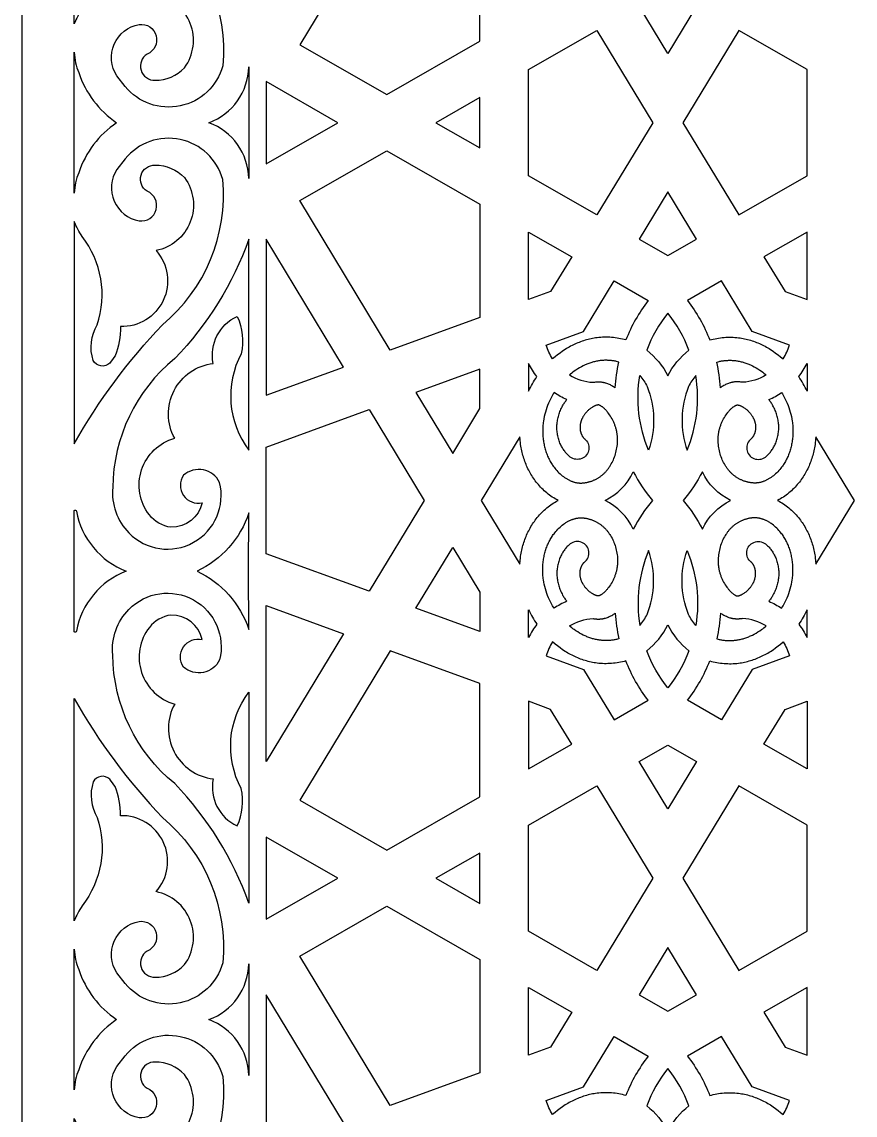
# Model space of a CAD drawing. Extents: x 481 to 1221, y 29 to 2104.
# Drawn here: x 481 to 958, y 498 to 1124 of the extents above; entities that cross this region are included whole.
import ezdxf

# ---------------------------------------------------------------- set-up
doc = ezdxf.new("R2010")
doc.units = 0
doc.layers.add('DEFAULT_LAYER', color=1, linetype='CONTINUOUS')

msp = doc.modelspace()

# ---------------------------------------------------------------- linework, layer by layer
at = {"layer": 'DEFAULT_LAYER'}
for points in [[(481.12, 28.73), (1221.12, 28.73), (1221.12, 2103.73), (481.12, 2103.73)], [(690.19, 1082.33), (743.43, 1112.85), (743.43, 1177.78), (692.14, 1196.51), (640.37, 1110.89)], [(834.74, 1133.02), (851.12, 1142.41), (867.5, 1133.02), (851.12, 1105.93)], [(842.49, 1066.23), (810.51, 1013.34), (771.36, 1035.78), (771.36, 1096.67), (810.51, 1119.12)], [(859.75, 1066.23), (891.73, 1013.34), (930.88, 1035.78), (930.88, 1096.67), (891.73, 1119.12)], [(621.12, 1089.74), (621.12, 1042.72), (662.12, 1066.23)], [(718.27, 1066.23), (743.43, 1051.8), (743.43, 1080.66)], [(690.19, 1050.13), (743.43, 1019.6), (743.43, 954.67), (692.14, 935.95), (640.37, 1021.56)], [(834.74, 999.44), (851.12, 990.05), (867.5, 999.44), (851.12, 1026.53)], [(783.99, 969.48), (771.36, 964.87), (771.36, 1003.59), (796.05, 989.43)], [(918.25, 969.48), (930.88, 964.87), (930.88, 1003.59), (906.19, 989.43)], [(621.12, 999.43), (621.12, 910.01), (665.41, 926.18)], [(727.93, 876.77), (743.43, 902.41), (743.43, 924.94), (706.87, 911.59)], [(621.12, 880.28), (680.14, 901.83), (711.61, 849.78), (680.14, 797.73), (621.12, 819.28)], [(766.32, 813.29), (766.46, 815.09), (766.67, 816.9), (766.8, 817.79), (766.94, 818.69), (767.1, 819.58), (767.27, 820.47), (767.46, 821.36), (767.67, 822.24), (767.89, 823.12), (768.13, 823.99), (768.39, 824.86), (768.66, 825.72), (768.94, 826.58), (769.25, 827.43), (769.57, 828.28), (769.9, 829.11), (770.25, 829.95), (770.62, 830.77), (771.01, 831.59), (771.41, 832.4), (771.82, 833.2), (772.26, 833.99), (772.71, 834.77), (773.17, 835.54), (773.66, 836.31), (774.16, 837.06), (774.67, 837.8), (775.21, 838.54), (775.76, 839.26), (776.32, 839.97), (776.95, 840.72), (777.59, 841.45), (778.25, 842.17), (778.93, 842.87), (779.63, 843.55), (780.34, 844.22), (781.07, 844.87), (781.82, 845.5), (782.57, 846.12), (783.35, 846.71), (784.14, 847.28), (784.94, 847.83), (785.75, 848.35), (786.58, 848.85), (787.42, 849.33), (788.27, 849.78), (787.42, 850.24), (786.58, 850.71), (785.75, 851.21), (784.94, 851.74), (784.14, 852.29), (783.35, 852.86), (782.57, 853.45), (781.82, 854.06), (781.07, 854.69), (780.34, 855.34), (779.63, 856.01), (778.93, 856.7), (778.25, 857.4), (777.59, 858.12), (776.95, 858.85), (776.32, 859.6), (775.76, 860.31), (775.21, 861.03), (774.67, 861.76), (774.16, 862.5), (773.66, 863.26), (773.17, 864.02), (772.71, 864.79), (772.26, 865.58), (771.82, 866.37), (771.41, 867.17), (771.01, 867.98), (770.62, 868.79), (770.25, 869.62), (769.9, 870.45), (769.57, 871.29), (769.25, 872.13), (768.94, 872.99), (768.66, 873.84), (768.39, 874.71), (768.13, 875.57), (767.89, 876.45), (767.67, 877.33), (767.46, 878.21), (767.27, 879.09), (767.1, 879.98), (766.94, 880.88), (766.8, 881.77), (766.67, 882.67), (766.46, 884.47), (766.32, 886.28), (744.25, 849.78)], [(913.97, 849.78), (914.82, 849.33), (915.66, 848.85), (916.49, 848.35), (917.3, 847.83), (918.1, 847.28), (918.89, 846.71), (919.67, 846.12), (920.43, 845.5), (921.17, 844.87), (921.9, 844.22), (922.61, 843.55), (923.31, 842.87), (923.99, 842.17), (924.65, 841.45), (925.29, 840.72), (925.92, 839.97), (926.49, 839.26), (927.04, 838.54), (927.57, 837.8), (928.08, 837.06), (928.58, 836.31), (929.07, 835.54), (929.53, 834.77), (929.98, 833.99), (930.42, 833.2), (930.83, 832.4), (931.24, 831.59), (931.62, 830.77), (931.99, 829.95), (932.34, 829.11), (932.68, 828.28), (932.99, 827.43), (933.3, 826.58), (933.58, 825.72), (933.86, 824.86), (934.11, 823.99), (934.35, 823.12), (934.57, 822.24), (934.78, 821.36), (934.97, 820.47), (935.14, 819.58), (935.3, 818.69), (935.45, 817.79), (935.57, 816.9), (935.78, 815.09), (935.93, 813.29), (958, 849.78), (935.93, 886.28), (935.78, 884.47), (935.57, 882.67), (935.45, 881.77), (935.3, 880.88), (935.14, 879.98), (934.97, 879.09), (934.78, 878.21), (934.57, 877.33), (934.35, 876.45), (934.11, 875.57), (933.86, 874.71), (933.58, 873.84), (933.3, 872.99), (932.99, 872.13), (932.68, 871.29), (932.34, 870.45), (931.99, 869.62), (931.62, 868.79), (931.24, 867.98), (930.83, 867.17), (930.42, 866.37), (929.98, 865.58), (929.53, 864.79), (929.07, 864.02), (928.58, 863.26), (928.08, 862.5), (927.57, 861.76), (927.04, 861.03), (926.49, 860.31), (925.92, 859.6), (925.29, 858.85), (924.65, 858.12), (923.99, 857.4), (923.31, 856.7), (922.61, 856.01), (921.9, 855.34), (921.17, 854.69), (920.43, 854.06), (919.67, 853.45), (918.89, 852.86), (918.1, 852.29), (917.3, 851.74), (916.49, 851.21), (915.66, 850.71), (914.82, 850.24)], [(727.93, 822.8), (743.43, 797.15), (743.43, 774.62), (706.87, 787.97)], [(621.12, 700.14), (621.12, 789.55), (665.41, 773.38)], [(690.19, 649.43), (743.43, 679.96), (743.43, 744.89), (692.14, 763.62), (640.37, 678)], [(783.99, 730.08), (771.36, 734.69), (771.36, 695.98), (796.05, 710.13)], [(918.25, 730.08), (930.88, 734.69), (930.88, 695.98), (906.19, 710.13)], [(834.74, 700.13), (851.12, 709.52), (867.5, 700.13), (851.12, 673.04)], [(842.49, 633.34), (810.51, 580.44), (771.36, 602.89), (771.36, 663.78), (810.51, 686.23)], [(859.75, 633.34), (891.73, 580.44), (930.88, 602.89), (930.88, 663.78), (891.73, 686.23)], [(621.12, 609.83), (662.12, 633.34), (621.12, 656.85)], [(718.27, 633.34), (743.43, 618.91), (743.43, 647.77)], [(690.19, 617.24), (743.43, 586.71), (743.43, 521.78), (692.14, 503.05), (640.37, 588.67)], [(834.74, 566.55), (851.12, 557.16), (867.5, 566.55), (851.12, 593.63)], [(783.99, 536.59), (771.36, 531.98), (771.36, 570.7), (796.05, 556.54)], [(918.25, 536.59), (930.88, 531.98), (930.88, 570.7), (906.19, 556.54)], [(621.12, 477.12), (665.41, 493.29), (621.12, 566.53)]]:
    msp.add_lwpolyline(points, close=True, dxfattribs=at)
at = {"layer": 'DEFAULT_LAYER', "color": 0, "linetype": 'BYBLOCK'}
for points in [[(561.63, 1181.97, -0.247353), (596.19, 1098.74, -0.608372), (540.26, 1086.97), (535.51, 1093.02, -0.536204), (548.28, 1122.48, -0.879331), (552.89, 1105.55, 0.770302), (557.45, 1090.52, 0.20519), (574.32, 1097.72, 0.545461), (558.01, 1139.55, 0.65857), (537.54, 1183.06, 0.104982), (534.54, 1199.77, 0.012908), (531.48, 1203.99, 0.503995), (522.03, 1202.46, 0.221174), (524.33, 1182.01, -0.249186), (515.66, 1131.42, 0.049502), (511.12, 1122.86), (511.12, 1250.22, 0.061386)], [(513.73, 1094.92, 0.16599), (535.4, 1066.23, 0.16599), (513.73, 1037.54, 0.087976), (511.12, 1025.92), (511.12, 1106.54, 0.087976)], [(611.12, 1034.3, 0.307829), (588.26, 1066.23, 0.307829), (611.12, 1098.16), (611.03, 1066.23)], [(561.63, 950.49, 0.247353), (596.19, 1033.71, 0.608372), (540.26, 1045.49), (535.51, 1039.43, 0.536204), (548.28, 1009.97, 0.879331), (552.89, 1026.91, -0.770302), (557.45, 1041.94, -0.20519), (574.32, 1034.73, -0.545461), (558.01, 992.9, -0.65857), (537.54, 949.4, -0.104982), (534.54, 932.69, -0.012908), (531.48, 928.47, -0.503995), (522.03, 929.99, -0.221174), (524.33, 950.45, 0.249186), (515.66, 1001.03, -0.049502), (511.12, 1009.6), (511.12, 882.24, -0.061386)], [(568.65, 931.03, 0.222108), (533.16, 857.26, 0.219112), (542.45, 831.16, 0.765251), (594.37, 860.13, 0.497725), (573.77, 864.21, 0.690956), (584.46, 848.5, -0.356995), (566.53, 834.41, -0.193457), (554.13, 841.48, -0.533601), (568.64, 885.38, -0.531304), (590.73, 928.28, -0.349657), (604.46, 955.22, -0.16007), (606.76, 933.86, 0.291701), (611.12, 878.58), (611.12, 999.52, -0.107448)], [(511.12, 844, -0.55483), (512.37, 843.73, 0.263318), (540.93, 809.26, 0.263318), (512.37, 774.79, -0.55483), (511.12, 774.53)], [(611.12, 842.64, -0.206627), (581.46, 809.26, -0.206627), (611.12, 775.89), (611.01, 809.26)], [(568.65, 687.5, -0.222108), (533.16, 761.27, -0.219112), (542.45, 787.37, -0.765251), (594.37, 758.39, -0.497725), (573.77, 754.32, -0.690956), (584.46, 770.03, 0.356995), (566.53, 784.12, 0.193457), (554.13, 777.04, 0.533601), (568.64, 733.14, 0.531304), (590.73, 690.25, 0.349657), (604.46, 663.31, 0.16007), (606.76, 684.67, -0.291701), (611.12, 739.94), (611.12, 619.01, 0.107448)], [(561.63, 668.04, -0.247353), (596.19, 584.81, -0.608372), (540.26, 573.04), (535.51, 579.09, -0.536204), (548.28, 608.55, -0.879331), (552.89, 591.61, 0.770302), (557.45, 576.59, 0.20519), (574.32, 583.79, 0.545461), (558.01, 625.62, 0.65857), (537.54, 669.13, 0.104982), (534.54, 685.84, 0.012908), (531.48, 690.06, 0.503995), (522.03, 688.53, 0.221174), (524.33, 668.08, -0.249186), (515.66, 617.49, 0.049502), (511.12, 608.93), (511.12, 736.28, 0.061386)], [(511.12, 511.99), (511.12, 592.61, 0.087976), (513.73, 580.99, 0.16599), (535.4, 552.3, 0.16599), (513.73, 523.61, 0.087976)], [(611.12, 520.37, 0.307829), (588.26, 552.3, 0.307829), (611.12, 584.22), (611.03, 552.3)], [(511.12, 368.31), (511.12, 495.67, 0.049502), (515.66, 487.1, -0.249186), (524.33, 436.51, 0.221174), (522.03, 416.06, 0.503995), (531.48, 414.53, 0.012908), (534.54, 418.76, 0.104982), (537.54, 435.46, 0.65857), (558.01, 478.97, 0.545461), (574.32, 520.8, 0.20519), (557.45, 528.01, 0.770302), (552.89, 512.98, -0.879331), (548.28, 496.04, -0.536204), (535.51, 525.5), (540.26, 531.56, -0.608372), (596.19, 519.78, -0.247353), (561.63, 436.56, 0.061386)]]:
    msp.add_lwpolyline(points, format="xyb", close=True, dxfattribs=at)
at = {"layer": 'DEFAULT_LAYER'}
for points in [[(839.9, 964.29, 0.071841), (827.07, 941.72), (826.07, 941.99), (825.06, 942.24), (824.05, 942.46), (823.03, 942.66), (822.01, 942.83), (820.98, 942.98), (819.95, 943.1), (818.91, 943.19), (817.88, 943.26), (816.84, 943.3), (815.81, 943.32), (814.77, 943.31), (813.74, 943.28), (812.71, 943.22), (811.68, 943.13), (810.66, 943.02), (809.77, 942.9), (808.89, 942.76), (808.01, 942.6), (807.13, 942.42), (806.26, 942.23), (805.4, 942.01), (804.54, 941.78), (803.68, 941.52), (802.83, 941.26), (801.98, 940.97), (801.15, 940.67), (800.31, 940.35), (799.48, 940.01), (798.66, 939.66), (797.85, 939.29), (797.04, 938.9), (796.24, 938.5), (795.44, 938.09), (794.66, 937.66), (793.88, 937.21), (793.1, 936.76), (792.34, 936.28), (790.83, 935.3), (789.36, 934.26), (787.92, 933.18), (786.51, 932.04), (785.15, 930.86, -0.073638), (781.44, 938.82), (802.8, 946.62), (820.29, 975.54)], [(862.34, 964.29, -0.071841), (875.17, 941.72), (876.17, 941.99), (877.18, 942.24), (878.19, 942.46), (879.21, 942.66), (880.23, 942.83), (881.26, 942.98), (882.29, 943.1), (883.33, 943.19), (884.36, 943.26), (885.4, 943.3), (886.43, 943.32), (887.47, 943.31), (888.5, 943.28), (889.53, 943.22), (890.56, 943.13), (891.58, 943.02), (892.47, 942.9), (893.35, 942.76), (894.23, 942.6), (895.11, 942.42), (895.98, 942.23), (896.84, 942.01), (897.71, 941.78), (898.56, 941.52), (899.41, 941.26), (900.26, 940.97), (901.1, 940.67), (901.93, 940.35), (902.76, 940.01), (903.58, 939.66), (904.39, 939.29), (905.2, 938.9), (906, 938.5), (906.8, 938.09), (907.59, 937.66), (908.37, 937.21), (909.14, 936.76), (909.9, 936.28), (911.41, 935.3), (912.88, 934.26), (914.32, 933.18), (915.73, 932.04), (917.1, 930.86, 0.073638), (920.8, 938.82), (899.44, 946.62), (881.95, 975.54)], [(851.12, 957.12, 0.079297), (839.02, 935.88, -0.113638), (851.12, 921.11, -0.113638), (863.22, 935.88, 0.079297)], [(771.36, 912.43, -0.042165), (776.14, 920.71, -0.052169), (771.36, 928.33)], [(820.99, 914.38, -0.040906), (823.14, 929.06), (822.25, 929.29), (821.76, 929.4), (821.28, 929.5), (820.79, 929.6), (820.29, 929.68), (819.8, 929.76), (819.31, 929.83), (818.81, 929.89), (818.32, 929.94), (817.33, 930.02), (816.83, 930.05), (816.33, 930.06), (815.84, 930.07), (815.34, 930.07), (814.84, 930.06), (814.34, 930.04), (813.86, 930.01), (813.37, 929.98), (812.88, 929.93), (812.4, 929.88), (811.86, 929.81), (811.32, 929.73), (810.78, 929.64), (810.24, 929.53), (809.69, 929.42), (809.14, 929.29), (808.59, 929.15), (808.05, 929), (807.51, 928.84), (806.97, 928.67), (806.43, 928.49), (805.9, 928.3), (805.35, 928.09), (804.8, 927.87), (804.26, 927.64), (803.72, 927.4), (802.66, 926.9), (801.61, 926.36), (800.54, 925.76), (799.49, 925.13), (798.47, 924.47), (797.46, 923.77), (796.77, 923.26), (796.09, 922.74), (795.42, 922.21), (794.76, 921.66, 0.119697), (808.26, 917.46), (808.82, 917.56), (809.38, 917.64), (809.94, 917.7), (810.22, 917.72), (810.5, 917.74), (810.78, 917.75), (811.06, 917.75), (811.34, 917.76), (811.61, 917.75), (811.89, 917.74), (812.17, 917.73), (812.44, 917.71), (812.72, 917.69), (812.99, 917.66), (813.26, 917.62), (813.54, 917.58), (813.81, 917.53), (814.08, 917.48), (814.34, 917.43), (814.61, 917.37), (814.88, 917.3), (815.15, 917.23), (815.41, 917.15), (815.94, 916.99), (816.47, 916.8), (816.99, 916.6), (817.5, 916.38), (818.02, 916.14), (818.52, 915.89), (819.03, 915.62), (819.53, 915.33), (820.02, 915.03), (820.51, 914.71)], [(881.25, 914.38, 0.040906), (879.1, 929.06), (879.99, 929.29), (880.48, 929.4), (880.97, 929.5), (881.46, 929.6), (881.95, 929.68), (882.44, 929.76), (882.93, 929.83), (883.43, 929.89), (883.92, 929.94), (884.92, 930.02), (885.41, 930.05), (885.91, 930.06), (886.41, 930.07), (886.9, 930.07), (887.4, 930.06), (887.9, 930.04), (888.38, 930.01), (888.87, 929.98), (889.36, 929.93), (889.84, 929.88), (890.39, 929.81), (890.93, 929.73), (891.46, 929.64), (892, 929.53), (892.55, 929.42), (893.1, 929.29), (893.65, 929.15), (894.19, 929), (894.74, 928.84), (895.27, 928.67), (895.81, 928.49), (896.34, 928.3), (896.89, 928.09), (897.44, 927.87), (897.98, 927.64), (898.52, 927.4), (899.58, 926.9), (900.63, 926.36), (901.7, 925.76), (902.75, 925.13), (903.78, 924.47), (904.78, 923.77), (905.47, 923.26), (906.15, 922.74), (906.83, 922.21), (907.48, 921.66, -0.119697), (893.98, 917.46), (893.42, 917.56), (892.86, 917.64), (892.3, 917.7), (892.02, 917.72), (891.74, 917.74), (891.46, 917.75), (891.18, 917.75), (890.9, 917.76), (890.63, 917.75), (890.35, 917.74), (890.07, 917.73), (889.8, 917.71), (889.52, 917.69), (889.25, 917.66), (888.98, 917.62), (888.71, 917.58), (888.44, 917.53), (888.17, 917.48), (887.9, 917.43), (887.63, 917.37), (887.36, 917.3), (887.09, 917.23), (886.83, 917.15), (886.3, 916.99), (885.78, 916.8), (885.25, 916.6), (884.74, 916.38), (884.23, 916.14), (883.72, 915.89), (883.21, 915.62), (882.72, 915.33), (882.22, 915.03), (881.73, 914.71)], [(930.88, 912.43, 0.042165), (926.1, 920.71, 0.052169), (930.88, 928.33)], [(839.33, 915.06, -0.175194), (840.13, 878.5, -0.142079), (835.13, 921.42, -0.057194)], [(862.91, 915.06, 0.175194), (862.11, 878.5, 0.142079), (867.11, 921.42, 0.057194)], [(803.35, 885.17, -1.00005), (795.26, 874.67), (795.04, 874.85), (794.82, 875.03), (794.6, 875.21), (794.38, 875.4), (794.17, 875.6), (793.96, 875.79), (793.55, 876.2), (793.15, 876.63), (792.76, 877.06), (792.39, 877.51), (792.03, 877.98), (791.68, 878.45), (791.35, 878.94), (791.03, 879.43), (790.72, 879.94), (790.43, 880.45), (790.15, 880.97), (789.89, 881.49), (789.64, 882.03), (789.35, 882.68), (789.09, 883.34), (788.85, 884.01), (788.62, 884.68), (788.42, 885.36), (788.25, 886.04), (788.09, 886.73), (787.95, 887.42), (787.84, 888.11), (787.75, 888.81), (787.67, 889.51), (787.62, 890.21), (787.59, 890.91), (787.58, 891.62), (787.59, 892.32), (787.62, 893.03), (787.67, 893.73), (787.75, 894.44), (787.84, 895.14), (787.95, 895.84), (788.09, 896.54), (788.24, 897.24), (788.41, 897.94), (788.61, 898.63), (788.82, 899.32), (789.06, 900), (789.31, 900.68), (789.59, 901.36), (789.88, 902.03), (790.19, 902.69), (790.53, 903.35), (790.88, 904), (791.15, 904.47), (791.42, 904.92), (791.71, 905.38), (792, 905.83), (792.31, 906.28), (792.62, 906.72), (792.94, 907.15), (793.27, 907.59, -0.0482), (785.97, 911.55), (785.52, 910.83), (785.08, 910.09), (784.66, 909.35), (784.25, 908.6), (783.86, 907.84), (783.48, 907.07), (783.12, 906.29), (782.78, 905.51), (782.27, 904.27), (781.8, 903.01), (781.37, 901.74), (780.98, 900.45), (780.63, 899.16), (780.33, 897.85), (780.07, 896.53), (779.86, 895.21), (779.76, 894.45), (779.67, 893.69), (779.6, 892.94), (779.55, 892.18), (779.5, 891.41), (779.48, 890.65), (779.46, 889.89), (779.47, 889.13), (779.48, 888.4), (779.51, 887.68), (779.55, 886.95), (779.61, 886.23), (779.67, 885.51), (779.76, 884.79), (779.85, 884.07), (779.96, 883.35), (780.08, 882.65), (780.21, 881.95), (780.36, 881.25), (780.52, 880.56), (780.69, 879.87), (780.88, 879.18), (781.08, 878.5), (781.3, 877.82), (781.52, 877.17), (781.75, 876.52), (782, 875.88), (782.26, 875.24), (782.54, 874.61), (782.82, 873.98), (783.12, 873.36), (783.44, 872.75), (783.75, 872.17), (784.08, 871.59), (784.43, 871.02), (784.78, 870.46), (785.15, 869.9), (785.53, 869.36), (785.92, 868.82), (786.33, 868.3), (786.9, 867.6), (787.5, 866.92), (788.12, 866.26), (788.76, 865.62), (789.38, 865.03), (790.02, 864.47), (790.68, 863.93), (791.36, 863.42), (792.01, 862.95), (792.35, 862.73), (792.68, 862.51), (793.03, 862.3), (793.37, 862.09), (793.72, 861.89), (794.07, 861.7), (794.4, 861.53), (794.73, 861.37), (795.06, 861.21), (795.4, 861.06), (795.74, 860.92), (796.08, 860.78), (796.42, 860.65), (796.77, 860.53), (797.09, 860.42), (797.4, 860.33), (797.72, 860.24), (798.04, 860.15), (798.36, 860.08), (798.69, 860.01), (799.01, 859.95), (799.34, 859.9), (799.66, 859.85), (799.97, 859.82), (800.29, 859.79), (800.61, 859.77), (800.93, 859.76), (801.25, 859.75), (801.57, 859.75), (801.89, 859.76), (802.24, 859.78), (802.59, 859.8), (802.94, 859.83), (803.29, 859.87), (803.63, 859.92), (803.98, 859.97), (804.33, 860.03), (804.67, 860.09), (805.04, 860.17), (805.4, 860.26), (805.77, 860.35), (806.13, 860.45), (806.49, 860.55), (806.85, 860.67), (807.2, 860.79), (807.55, 860.91), (807.92, 861.05), (808.27, 861.19), (808.63, 861.34), (808.98, 861.5), (809.33, 861.66), (809.68, 861.83), (810.02, 862), (810.36, 862.19), (810.69, 862.37), (811.02, 862.56), (811.34, 862.76), (811.67, 862.96), (811.98, 863.17), (812.3, 863.39), (812.6, 863.61), (812.91, 863.84), (813.22, 864.08), (813.53, 864.33), (813.83, 864.59), (814.13, 864.85), (814.42, 865.11), (814.7, 865.39), (814.98, 865.66), (815.26, 865.95), (815.54, 866.25), (815.82, 866.56), (816.09, 866.87), (816.36, 867.19), (816.62, 867.51), (816.87, 867.84), (817.12, 868.17), (817.36, 868.51), (817.61, 868.87), (817.85, 869.23), (818.31, 869.96), (818.74, 870.71), (819.16, 871.47), (819.55, 872.26), (819.92, 873.07), (820.27, 873.9), (820.59, 874.73), (820.88, 875.58), (821.15, 876.44), (821.39, 877.31), (821.61, 878.18), (821.8, 879.08), (821.96, 879.99), (822.09, 880.9), (822.2, 881.81), (822.27, 882.7), (822.31, 883.6), (822.32, 884.5), (822.3, 885.4), (822.25, 886.29), (822.21, 886.73), (822.16, 887.17), (822.11, 887.61), (822.05, 888.05), (821.98, 888.49), (821.91, 888.93), (821.82, 889.37), (821.73, 889.81), (821.63, 890.24), (821.52, 890.68), (821.4, 891.11), (821.28, 891.54), (821.15, 891.97), (821.01, 892.4), (820.85, 892.84), (820.69, 893.27), (820.53, 893.7), (820.35, 894.13), (820.16, 894.56), (819.97, 894.98), (819.77, 895.4), (819.57, 895.82), (819.16, 896.59), (818.73, 897.34), (818.27, 898.09), (817.79, 898.81), (817.32, 899.48), (816.83, 900.13), (816.57, 900.45), (816.31, 900.76), (816.04, 901.07), (815.77, 901.37), (815.52, 901.64), (815.27, 901.9), (815.01, 902.16), (814.75, 902.41), (814.42, 902.7), (814.09, 902.99), (813.87, 903.16), (813.65, 903.34), (813.42, 903.51), (813.18, 903.67), (813, 903.79), (812.81, 903.91), (812.62, 904.02), (812.42, 904.12), (812.28, 904.19), (812.14, 904.26), (812, 904.32), (811.93, 904.35), (811.85, 904.38), (811.77, 904.41), (811.73, 904.42), (811.69, 904.44), (811.64, 904.45), (811.6, 904.46), (811.56, 904.47), (811.51, 904.48), (811.47, 904.49), (811.43, 904.49), (811.39, 904.5), (811.37, 904.5), (811.35, 904.5), (811.33, 904.5), (811.31, 904.51), (811.27, 904.51), (811.22, 904.5), (811.18, 904.5), (811.14, 904.5), (811.1, 904.5), (811.02, 904.49), (810.94, 904.48), (810.86, 904.46), (810.7, 904.44), (810.55, 904.4), (810.39, 904.36), (810.28, 904.33), (810.17, 904.3), (809.95, 904.23), (809.74, 904.15), (809.52, 904.06), (809.25, 903.95), (808.98, 903.83), (808.72, 903.7), (808.46, 903.56), (808.27, 903.45), (808.07, 903.33), (807.69, 903.1), (807.31, 902.85), (806.95, 902.58), (806.64, 902.35), (806.34, 902.11), (806.05, 901.87), (805.76, 901.62), (805.47, 901.35), (805.18, 901.07), (804.9, 900.79), (804.63, 900.51), (804.37, 900.21), (804.11, 899.91), (803.86, 899.61), (803.61, 899.3), (803.39, 898.99), (803.17, 898.68), (802.96, 898.37), (802.75, 898.05), (802.63, 897.84), (802.5, 897.63), (802.38, 897.42), (802.27, 897.2), (802.16, 896.99), (802.05, 896.77), (801.94, 896.55), (801.85, 896.33), (801.74, 896.07), (801.63, 895.81), (801.54, 895.55), (801.44, 895.28), (801.36, 895.02), (801.28, 894.75), (801.21, 894.48), (801.14, 894.21), (801.06, 893.83), (800.99, 893.46), (800.93, 893.08), (800.89, 892.7), (800.85, 892.32), (800.84, 891.94), (800.83, 891.75), (800.83, 891.56), (800.83, 891.37), (800.84, 891.18), (800.85, 890.94), (800.87, 890.7), (800.89, 890.46), (800.92, 890.22), (800.96, 889.98), (801, 889.74), (801.05, 889.5), (801.1, 889.26), (801.16, 889.04), (801.22, 888.81), (801.29, 888.59), (801.36, 888.37), (801.44, 888.15), (801.52, 887.93), (801.61, 887.71), (801.7, 887.5), (801.8, 887.29), (801.91, 887.09), (802.01, 886.88), (802.13, 886.69), (802.23, 886.51), (802.35, 886.33), (802.46, 886.16), (802.58, 885.99), (802.68, 885.86), (802.79, 885.73), (802.89, 885.61), (803, 885.49), (803.07, 885.42), (803.14, 885.35), (803.21, 885.29), (803.28, 885.22), (803.32, 885.19)], [(898.89, 885.17, 1.00005), (906.98, 874.67), (907.2, 874.85), (907.43, 875.03), (907.64, 875.21), (907.86, 875.4), (908.07, 875.6), (908.28, 875.79), (908.69, 876.2), (909.09, 876.63), (909.48, 877.06), (909.85, 877.51), (910.21, 877.98), (910.56, 878.45), (910.89, 878.94), (911.21, 879.43), (911.52, 879.94), (911.81, 880.45), (912.09, 880.97), (912.35, 881.49), (912.6, 882.03), (912.89, 882.68), (913.15, 883.34), (913.4, 884.01), (913.62, 884.68), (913.82, 885.36), (913.99, 886.04), (914.15, 886.73), (914.29, 887.42), (914.4, 888.11), (914.5, 888.81), (914.57, 889.51), (914.62, 890.21), (914.65, 890.91), (914.66, 891.62), (914.65, 892.32), (914.62, 893.03), (914.57, 893.73), (914.5, 894.44), (914.4, 895.14), (914.29, 895.84), (914.16, 896.54), (914, 897.24), (913.83, 897.94), (913.63, 898.63), (913.42, 899.32), (913.18, 900), (912.93, 900.68), (912.66, 901.36), (912.36, 902.03), (912.05, 902.69), (911.71, 903.35), (911.36, 904), (911.09, 904.47), (910.82, 904.92), (910.53, 905.38), (910.24, 905.83), (909.93, 906.28), (909.62, 906.72), (909.3, 907.15), (908.97, 907.59, 0.0482), (916.27, 911.55), (916.72, 910.83), (917.16, 910.09), (917.58, 909.35), (917.99, 908.6), (918.38, 907.84), (918.76, 907.07), (919.12, 906.29), (919.46, 905.51), (919.97, 904.27), (920.44, 903.01), (920.87, 901.74), (921.26, 900.45), (921.61, 899.16), (921.91, 897.85), (922.17, 896.53), (922.38, 895.21), (922.48, 894.45), (922.57, 893.69), (922.64, 892.94), (922.69, 892.18), (922.74, 891.41), (922.76, 890.65), (922.78, 889.89), (922.78, 889.13), (922.76, 888.4), (922.73, 887.68), (922.69, 886.95), (922.64, 886.23), (922.57, 885.51), (922.49, 884.79), (922.39, 884.07), (922.28, 883.35), (922.16, 882.65), (922.03, 881.95), (921.88, 881.25), (921.72, 880.56), (921.55, 879.87), (921.36, 879.18), (921.16, 878.5), (920.94, 877.82), (920.72, 877.17), (920.49, 876.52), (920.24, 875.88), (919.98, 875.24), (919.71, 874.61), (919.42, 873.98), (919.12, 873.36), (918.8, 872.75), (918.49, 872.17), (918.16, 871.59), (917.81, 871.02), (917.46, 870.46), (917.09, 869.9), (916.71, 869.36), (916.32, 868.82), (915.91, 868.3), (915.34, 867.6), (914.74, 866.92), (914.12, 866.26), (913.48, 865.62), (912.86, 865.03), (912.22, 864.47), (911.56, 863.93), (910.89, 863.42), (910.23, 862.95), (909.9, 862.73), (909.56, 862.51), (909.22, 862.3), (908.87, 862.09), (908.52, 861.89), (908.17, 861.7), (907.84, 861.53), (907.51, 861.37), (907.18, 861.21), (906.84, 861.06), (906.5, 860.92), (906.16, 860.78), (905.82, 860.65), (905.47, 860.53), (905.16, 860.42), (904.84, 860.33), (904.52, 860.24), (904.2, 860.15), (903.88, 860.08), (903.55, 860.01), (903.23, 859.95), (902.9, 859.9), (902.58, 859.85), (902.27, 859.82), (901.95, 859.79), (901.63, 859.77), (901.31, 859.76), (900.99, 859.75), (900.67, 859.75), (900.35, 859.76), (900, 859.78), (899.65, 859.8), (899.3, 859.83), (898.95, 859.87), (898.61, 859.92), (898.26, 859.97), (897.91, 860.03), (897.57, 860.09), (897.2, 860.17), (896.84, 860.26), (896.47, 860.35), (896.11, 860.45), (895.75, 860.55), (895.4, 860.67), (895.04, 860.79), (894.69, 860.91), (894.33, 861.05), (893.97, 861.19), (893.61, 861.34), (893.26, 861.5), (892.91, 861.66), (892.57, 861.83), (892.22, 862), (891.88, 862.19), (891.55, 862.37), (891.22, 862.56), (890.9, 862.76), (890.58, 862.96), (890.26, 863.17), (889.95, 863.39), (889.64, 863.61), (889.33, 863.84), (889.02, 864.08), (888.71, 864.33), (888.41, 864.59), (888.12, 864.85), (887.82, 865.11), (887.54, 865.39), (887.26, 865.66), (886.98, 865.95), (886.7, 866.25), (886.42, 866.56), (886.15, 866.87), (885.88, 867.19), (885.62, 867.51), (885.37, 867.84), (885.12, 868.17), (884.88, 868.51), (884.63, 868.87), (884.39, 869.23), (883.93, 869.96), (883.5, 870.71), (883.09, 871.47), (882.69, 872.26), (882.32, 873.07), (881.97, 873.9), (881.66, 874.73), (881.36, 875.58), (881.09, 876.44), (880.85, 877.31), (880.63, 878.18), (880.44, 879.08), (880.28, 879.99), (880.15, 880.9), (880.05, 881.81), (879.97, 882.7), (879.93, 883.6), (879.92, 884.5), (879.94, 885.4), (880, 886.29), (880.03, 886.73), (880.08, 887.17), (880.13, 887.61), (880.19, 888.05), (880.26, 888.49), (880.34, 888.93), (880.42, 889.37), (880.51, 889.81), (880.61, 890.24), (880.72, 890.68), (880.84, 891.11), (880.96, 891.54), (881.1, 891.97), (881.23, 892.4), (881.39, 892.84), (881.55, 893.27), (881.72, 893.7), (881.89, 894.13), (882.08, 894.56), (882.27, 894.98), (882.47, 895.4), (882.67, 895.82), (883.08, 896.59), (883.51, 897.34), (883.97, 898.09), (884.45, 898.81), (884.92, 899.48), (885.42, 900.13), (885.67, 900.45), (885.93, 900.76), (886.2, 901.07), (886.47, 901.37), (886.72, 901.64), (886.97, 901.9), (887.23, 902.16), (887.49, 902.41), (887.82, 902.7), (888.15, 902.99), (888.37, 903.16), (888.6, 903.34), (888.83, 903.51), (889.06, 903.67), (889.24, 903.79), (889.43, 903.91), (889.63, 904.02), (889.82, 904.12), (889.96, 904.19), (890.1, 904.26), (890.24, 904.32), (890.31, 904.35), (890.39, 904.38), (890.47, 904.41), (890.51, 904.42), (890.56, 904.44), (890.6, 904.45), (890.64, 904.46), (890.68, 904.47), (890.73, 904.48), (890.77, 904.49), (890.81, 904.49), (890.85, 904.5), (890.87, 904.5), (890.89, 904.5), (890.91, 904.5), (890.93, 904.51), (890.98, 904.51), (891.02, 904.5), (891.06, 904.5), (891.1, 904.5), (891.14, 904.5), (891.23, 904.49), (891.3, 904.48), (891.38, 904.46), (891.54, 904.44), (891.69, 904.4), (891.85, 904.36), (891.96, 904.33), (892.07, 904.3), (892.29, 904.23), (892.51, 904.15), (892.72, 904.06), (892.99, 903.95), (893.26, 903.83), (893.52, 903.7), (893.78, 903.56), (893.98, 903.45), (894.17, 903.33), (894.55, 903.1), (894.93, 902.85), (895.29, 902.58), (895.6, 902.35), (895.9, 902.11), (896.19, 901.87), (896.48, 901.62), (896.77, 901.35), (897.06, 901.07), (897.34, 900.79), (897.61, 900.51), (897.88, 900.21), (898.13, 899.91), (898.38, 899.61), (898.63, 899.3), (898.85, 898.99), (899.07, 898.68), (899.28, 898.37), (899.49, 898.05), (899.62, 897.84), (899.74, 897.63), (899.86, 897.42), (899.97, 897.2), (900.09, 896.99), (900.19, 896.77), (900.3, 896.55), (900.4, 896.33), (900.51, 896.07), (900.61, 895.81), (900.71, 895.55), (900.8, 895.28), (900.88, 895.02), (900.96, 894.75), (901.04, 894.48), (901.1, 894.21), (901.18, 893.83), (901.25, 893.46), (901.31, 893.08), (901.36, 892.7), (901.39, 892.32), (901.41, 891.94), (901.41, 891.75), (901.41, 891.56), (901.41, 891.37), (901.4, 891.18), (901.39, 890.94), (901.37, 890.7), (901.35, 890.46), (901.32, 890.22), (901.28, 889.98), (901.24, 889.74), (901.19, 889.5), (901.14, 889.26), (901.09, 889.04), (901.02, 888.81), (900.96, 888.59), (900.88, 888.37), (900.8, 888.15), (900.72, 887.93), (900.63, 887.71), (900.54, 887.5), (900.44, 887.29), (900.34, 887.09), (900.23, 886.88), (900.11, 886.69), (900.01, 886.51), (899.9, 886.33), (899.78, 886.16), (899.66, 885.99), (899.56, 885.86), (899.46, 885.73), (899.35, 885.61), (899.24, 885.49), (899.17, 885.42), (899.1, 885.35), (899.03, 885.29), (898.96, 885.22), (898.93, 885.19)], [(831.32, 866.16, 0.05462), (842.41, 849.78, 0.05462), (831.32, 833.4, 0.17), (815.21, 849.78, 0.17)], [(859.83, 849.78, -0.05462), (870.92, 833.4, -0.17), (887.03, 849.78, -0.17), (870.92, 866.16, -0.05462)], [(803.35, 814.4, 1.00005), (795.26, 824.89), (795.04, 824.72), (794.82, 824.54), (794.6, 824.35), (794.38, 824.16), (794.17, 823.97), (793.96, 823.77), (793.55, 823.36), (793.15, 822.94), (792.76, 822.5), (792.39, 822.05), (792.03, 821.59), (791.68, 821.11), (791.35, 820.63), (791.03, 820.13), (790.72, 819.63), (790.43, 819.12), (790.15, 818.6), (789.89, 818.07), (789.64, 817.54), (789.35, 816.89), (789.09, 816.23), (788.85, 815.56), (788.62, 814.89), (788.42, 814.21), (788.25, 813.53), (788.09, 812.84), (787.95, 812.15), (787.84, 811.46), (787.75, 810.76), (787.67, 810.06), (787.62, 809.36), (787.59, 808.65), (787.58, 807.95), (787.59, 807.24), (787.62, 806.54), (787.67, 805.83), (787.75, 805.13), (787.84, 804.42), (787.95, 803.72), (788.09, 803.02), (788.24, 802.32), (788.41, 801.63), (788.61, 800.94), (788.82, 800.25), (789.06, 799.56), (789.31, 798.88), (789.59, 798.21), (789.88, 797.54), (790.19, 796.87), (790.53, 796.21), (790.88, 795.56), (791.15, 795.1), (791.42, 794.64), (791.71, 794.19), (792, 793.73), (792.31, 793.29), (792.62, 792.85), (792.94, 792.41), (793.27, 791.98, 0.0482), (785.97, 788.01), (785.52, 788.74), (785.08, 789.47), (784.66, 790.22), (784.25, 790.97), (783.86, 791.73), (783.48, 792.5), (783.12, 793.27), (782.78, 794.06), (782.27, 795.3), (781.8, 796.55), (781.37, 797.83), (780.98, 799.11), (780.63, 800.41), (780.33, 801.72), (780.07, 803.03), (779.86, 804.36), (779.76, 805.11), (779.67, 805.87), (779.6, 806.63), (779.55, 807.39), (779.5, 808.15), (779.48, 808.91), (779.46, 809.67), (779.47, 810.44), (779.48, 811.16), (779.51, 811.89), (779.55, 812.61), (779.61, 813.33), (779.67, 814.06), (779.76, 814.78), (779.85, 815.5), (779.96, 816.22), (780.08, 816.92), (780.21, 817.62), (780.36, 818.31), (780.52, 819.01), (780.69, 819.7), (780.88, 820.38), (781.08, 821.07), (781.3, 821.74), (781.52, 822.4), (781.75, 823.04), (782, 823.69), (782.26, 824.32), (782.54, 824.96), (782.82, 825.58), (783.12, 826.2), (783.44, 826.81), (783.75, 827.4), (784.08, 827.98), (784.43, 828.55), (784.78, 829.11), (785.15, 829.66), (785.53, 830.21), (785.92, 830.74), (786.33, 831.27), (786.9, 831.97), (787.5, 832.65), (788.12, 833.31), (788.76, 833.95), (789.38, 834.53), (790.02, 835.09), (790.68, 835.63), (791.36, 836.15), (792.01, 836.61), (792.35, 836.84), (792.68, 837.05), (793.03, 837.27), (793.37, 837.47), (793.72, 837.67), (794.07, 837.86), (794.4, 838.03), (794.73, 838.2), (795.06, 838.35), (795.4, 838.51), (795.74, 838.65), (796.08, 838.79), (796.42, 838.92), (796.77, 839.04), (797.09, 839.14), (797.4, 839.24), (797.72, 839.33), (798.04, 839.41), (798.36, 839.49), (798.69, 839.56), (799.01, 839.62), (799.34, 839.67), (799.66, 839.71), (799.97, 839.75), (800.29, 839.77), (800.61, 839.79), (800.93, 839.81), (801.25, 839.81), (801.57, 839.81), (801.89, 839.8), (802.24, 839.79), (802.59, 839.76), (802.94, 839.73), (803.29, 839.7), (803.63, 839.65), (803.98, 839.6), (804.33, 839.54), (804.67, 839.47), (805.04, 839.39), (805.4, 839.31), (805.77, 839.22), (806.13, 839.12), (806.49, 839.01), (806.85, 838.9), (807.2, 838.78), (807.55, 838.65), (807.92, 838.52), (808.27, 838.37), (808.63, 838.23), (808.98, 838.07), (809.33, 837.91), (809.68, 837.74), (810.02, 837.56), (810.36, 837.38), (810.69, 837.19), (811.02, 837), (811.34, 836.8), (811.67, 836.6), (811.98, 836.39), (812.3, 836.18), (812.6, 835.95), (812.91, 835.73), (813.22, 835.48), (813.53, 835.23), (813.83, 834.98), (814.13, 834.72), (814.42, 834.45), (814.7, 834.18), (814.98, 833.9), (815.26, 833.62), (815.54, 833.31), (815.82, 833.01), (816.09, 832.69), (816.36, 832.37), (816.62, 832.05), (816.87, 831.72), (817.12, 831.39), (817.36, 831.05), (817.61, 830.7), (817.85, 830.34), (818.31, 829.61), (818.74, 828.86), (819.16, 828.1), (819.55, 827.3), (819.92, 826.49), (820.27, 825.67), (820.59, 824.84), (820.88, 823.98), (821.15, 823.12), (821.39, 822.26), (821.61, 821.38), (821.8, 820.48), (821.96, 819.58), (822.09, 818.67), (822.2, 817.76), (822.27, 816.86), (822.31, 815.96), (822.32, 815.06), (822.3, 814.17), (822.25, 813.28), (822.21, 812.84), (822.16, 812.39), (822.11, 811.95), (822.05, 811.51), (821.98, 811.07), (821.91, 810.64), (821.82, 810.2), (821.73, 809.76), (821.63, 809.32), (821.52, 808.89), (821.4, 808.45), (821.28, 808.02), (821.15, 807.59), (821.01, 807.17), (820.85, 806.73), (820.69, 806.29), (820.53, 805.86), (820.35, 805.43), (820.16, 805.01), (819.97, 804.58), (819.77, 804.16), (819.57, 803.75), (819.16, 802.98), (818.73, 802.22), (818.27, 801.48), (817.79, 800.75), (817.32, 800.09), (816.83, 799.44), (816.57, 799.12), (816.31, 798.8), (816.04, 798.5), (815.77, 798.19), (815.52, 797.93), (815.27, 797.66), (815.01, 797.41), (814.75, 797.16), (814.42, 796.86), (814.09, 796.58), (813.87, 796.4), (813.65, 796.23), (813.42, 796.06), (813.18, 795.9), (813, 795.78), (812.81, 795.66), (812.62, 795.55), (812.42, 795.44), (812.28, 795.37), (812.14, 795.3), (812, 795.24), (811.93, 795.21), (811.85, 795.19), (811.77, 795.16), (811.73, 795.14), (811.69, 795.13), (811.64, 795.12), (811.6, 795.1), (811.56, 795.09), (811.51, 795.08), (811.47, 795.08), (811.43, 795.07), (811.39, 795.07), (811.37, 795.06), (811.35, 795.06), (811.33, 795.06), (811.31, 795.06), (811.27, 795.06), (811.22, 795.06), (811.18, 795.06), (811.14, 795.07), (811.1, 795.07), (811.02, 795.08), (810.94, 795.09), (810.86, 795.1), (810.7, 795.13), (810.55, 795.16), (810.39, 795.2), (810.28, 795.23), (810.17, 795.27), (809.95, 795.34), (809.74, 795.42), (809.52, 795.5), (809.25, 795.62), (808.98, 795.74), (808.72, 795.87), (808.46, 796.01), (808.27, 796.12), (808.07, 796.23), (807.69, 796.47), (807.31, 796.72), (806.95, 796.98), (806.64, 797.21), (806.34, 797.45), (806.05, 797.7), (805.76, 797.95), (805.47, 798.22), (805.18, 798.49), (804.9, 798.77), (804.63, 799.06), (804.37, 799.35), (804.11, 799.65), (803.86, 799.96), (803.61, 800.27), (803.39, 800.57), (803.17, 800.88), (802.96, 801.19), (802.75, 801.51), (802.63, 801.72), (802.5, 801.93), (802.38, 802.15), (802.27, 802.36), (802.16, 802.58), (802.05, 802.8), (801.94, 803.02), (801.85, 803.24), (801.74, 803.5), (801.63, 803.76), (801.54, 804.02), (801.44, 804.28), (801.36, 804.55), (801.28, 804.82), (801.21, 805.09), (801.14, 805.36), (801.06, 805.73), (800.99, 806.11), (800.93, 806.48), (800.89, 806.86), (800.85, 807.24), (800.84, 807.62), (800.83, 807.81), (800.83, 808), (800.83, 808.19), (800.84, 808.38), (800.85, 808.63), (800.87, 808.87), (800.89, 809.11), (800.92, 809.35), (800.96, 809.59), (801, 809.83), (801.05, 810.07), (801.1, 810.3), (801.16, 810.53), (801.22, 810.75), (801.29, 810.98), (801.36, 811.2), (801.44, 811.42), (801.52, 811.64), (801.61, 811.85), (801.7, 812.07), (801.8, 812.27), (801.91, 812.48), (802.01, 812.68), (802.13, 812.88), (802.23, 813.06), (802.35, 813.23), (802.46, 813.4), (802.58, 813.57), (802.68, 813.7), (802.79, 813.83), (802.89, 813.96), (803, 814.08), (803.07, 814.15), (803.14, 814.21), (803.21, 814.28), (803.28, 814.34), (803.32, 814.37)], [(898.89, 814.4, -1.00005), (906.98, 824.89), (907.2, 824.72), (907.43, 824.54), (907.64, 824.35), (907.86, 824.16), (908.07, 823.97), (908.28, 823.77), (908.69, 823.36), (909.09, 822.94), (909.48, 822.5), (909.85, 822.05), (910.21, 821.59), (910.56, 821.11), (910.89, 820.63), (911.21, 820.13), (911.52, 819.63), (911.81, 819.12), (912.09, 818.6), (912.35, 818.07), (912.6, 817.54), (912.89, 816.89), (913.15, 816.23), (913.4, 815.56), (913.62, 814.89), (913.82, 814.21), (913.99, 813.53), (914.15, 812.84), (914.29, 812.15), (914.4, 811.46), (914.5, 810.76), (914.57, 810.06), (914.62, 809.36), (914.65, 808.65), (914.66, 807.95), (914.65, 807.24), (914.62, 806.54), (914.57, 805.83), (914.5, 805.13), (914.4, 804.42), (914.29, 803.72), (914.16, 803.02), (914, 802.32), (913.83, 801.63), (913.63, 800.94), (913.42, 800.25), (913.18, 799.56), (912.93, 798.88), (912.66, 798.21), (912.36, 797.54), (912.05, 796.87), (911.71, 796.21), (911.36, 795.56), (911.09, 795.1), (910.82, 794.64), (910.53, 794.19), (910.24, 793.73), (909.93, 793.29), (909.62, 792.85), (909.3, 792.41), (908.97, 791.98, -0.0482), (916.27, 788.01), (916.72, 788.74), (917.16, 789.47), (917.58, 790.22), (917.99, 790.97), (918.38, 791.73), (918.76, 792.5), (919.12, 793.27), (919.46, 794.06), (919.97, 795.3), (920.44, 796.55), (920.87, 797.83), (921.26, 799.11), (921.61, 800.41), (921.91, 801.72), (922.17, 803.03), (922.38, 804.36), (922.48, 805.11), (922.57, 805.87), (922.64, 806.63), (922.69, 807.39), (922.74, 808.15), (922.76, 808.91), (922.78, 809.67), (922.78, 810.44), (922.76, 811.16), (922.73, 811.89), (922.69, 812.61), (922.64, 813.33), (922.57, 814.06), (922.49, 814.78), (922.39, 815.5), (922.28, 816.22), (922.16, 816.92), (922.03, 817.62), (921.88, 818.31), (921.72, 819.01), (921.55, 819.7), (921.36, 820.38), (921.16, 821.07), (920.94, 821.74), (920.72, 822.4), (920.49, 823.04), (920.24, 823.69), (919.98, 824.32), (919.71, 824.96), (919.42, 825.58), (919.12, 826.2), (918.8, 826.81), (918.49, 827.4), (918.16, 827.98), (917.81, 828.55), (917.46, 829.11), (917.09, 829.66), (916.71, 830.21), (916.32, 830.74), (915.91, 831.27), (915.34, 831.97), (914.74, 832.65), (914.12, 833.31), (913.48, 833.95), (912.86, 834.53), (912.22, 835.09), (911.56, 835.63), (910.89, 836.15), (910.23, 836.61), (909.9, 836.84), (909.56, 837.05), (909.22, 837.27), (908.87, 837.47), (908.52, 837.67), (908.17, 837.86), (907.84, 838.03), (907.51, 838.2), (907.18, 838.35), (906.84, 838.51), (906.5, 838.65), (906.16, 838.79), (905.82, 838.92), (905.47, 839.04), (905.16, 839.14), (904.84, 839.24), (904.52, 839.33), (904.2, 839.41), (903.88, 839.49), (903.55, 839.56), (903.23, 839.62), (902.9, 839.67), (902.58, 839.71), (902.27, 839.75), (901.95, 839.77), (901.63, 839.79), (901.31, 839.81), (900.99, 839.81), (900.67, 839.81), (900.35, 839.8), (900, 839.79), (899.65, 839.76), (899.3, 839.73), (898.95, 839.7), (898.61, 839.65), (898.26, 839.6), (897.91, 839.54), (897.57, 839.47), (897.2, 839.39), (896.84, 839.31), (896.47, 839.22), (896.11, 839.12), (895.75, 839.01), (895.4, 838.9), (895.04, 838.78), (894.69, 838.65), (894.33, 838.52), (893.97, 838.37), (893.61, 838.23), (893.26, 838.07), (892.91, 837.91), (892.57, 837.74), (892.22, 837.56), (891.88, 837.38), (891.55, 837.19), (891.22, 837), (890.9, 836.8), (890.58, 836.6), (890.26, 836.39), (889.95, 836.18), (889.64, 835.95), (889.33, 835.73), (889.02, 835.48), (888.71, 835.23), (888.41, 834.98), (888.12, 834.72), (887.82, 834.45), (887.54, 834.18), (887.26, 833.9), (886.98, 833.62), (886.7, 833.31), (886.42, 833.01), (886.15, 832.69), (885.88, 832.37), (885.62, 832.05), (885.37, 831.72), (885.12, 831.39), (884.88, 831.05), (884.63, 830.7), (884.39, 830.34), (883.93, 829.61), (883.5, 828.86), (883.09, 828.1), (882.69, 827.3), (882.32, 826.49), (881.97, 825.67), (881.66, 824.84), (881.36, 823.98), (881.09, 823.12), (880.85, 822.26), (880.63, 821.38), (880.44, 820.48), (880.28, 819.58), (880.15, 818.67), (880.05, 817.76), (879.97, 816.86), (879.93, 815.96), (879.92, 815.06), (879.94, 814.17), (880, 813.28), (880.03, 812.84), (880.08, 812.39), (880.13, 811.95), (880.19, 811.51), (880.26, 811.07), (880.34, 810.64), (880.42, 810.2), (880.51, 809.76), (880.61, 809.32), (880.72, 808.89), (880.84, 808.45), (880.96, 808.02), (881.1, 807.59), (881.23, 807.17), (881.39, 806.73), (881.55, 806.29), (881.72, 805.86), (881.89, 805.43), (882.08, 805.01), (882.27, 804.58), (882.47, 804.16), (882.67, 803.75), (883.08, 802.98), (883.51, 802.22), (883.97, 801.48), (884.45, 800.75), (884.92, 800.09), (885.42, 799.44), (885.67, 799.12), (885.93, 798.8), (886.2, 798.5), (886.47, 798.19), (886.72, 797.93), (886.97, 797.66), (887.23, 797.41), (887.49, 797.16), (887.82, 796.86), (888.15, 796.58), (888.37, 796.4), (888.6, 796.23), (888.83, 796.06), (889.06, 795.9), (889.24, 795.78), (889.43, 795.66), (889.63, 795.55), (889.82, 795.44), (889.96, 795.37), (890.1, 795.3), (890.24, 795.24), (890.31, 795.21), (890.39, 795.19), (890.47, 795.16), (890.51, 795.14), (890.56, 795.13), (890.6, 795.12), (890.64, 795.1), (890.68, 795.09), (890.73, 795.08), (890.77, 795.08), (890.81, 795.07), (890.85, 795.07), (890.87, 795.06), (890.89, 795.06), (890.91, 795.06), (890.93, 795.06), (890.98, 795.06), (891.02, 795.06), (891.06, 795.06), (891.1, 795.07), (891.14, 795.07), (891.23, 795.08), (891.3, 795.09), (891.38, 795.1), (891.54, 795.13), (891.69, 795.16), (891.85, 795.2), (891.96, 795.23), (892.07, 795.27), (892.29, 795.34), (892.51, 795.42), (892.72, 795.5), (892.99, 795.62), (893.26, 795.74), (893.52, 795.87), (893.78, 796.01), (893.98, 796.12), (894.17, 796.23), (894.55, 796.47), (894.93, 796.72), (895.29, 796.98), (895.6, 797.21), (895.9, 797.45), (896.19, 797.7), (896.48, 797.95), (896.77, 798.22), (897.06, 798.49), (897.34, 798.77), (897.61, 799.06), (897.88, 799.35), (898.13, 799.65), (898.38, 799.96), (898.63, 800.27), (898.85, 800.57), (899.07, 800.88), (899.28, 801.19), (899.49, 801.51), (899.62, 801.72), (899.74, 801.93), (899.86, 802.15), (899.97, 802.36), (900.09, 802.58), (900.19, 802.8), (900.3, 803.02), (900.4, 803.24), (900.51, 803.5), (900.61, 803.76), (900.71, 804.02), (900.8, 804.28), (900.88, 804.55), (900.96, 804.82), (901.04, 805.09), (901.1, 805.36), (901.18, 805.73), (901.25, 806.11), (901.31, 806.48), (901.36, 806.86), (901.39, 807.24), (901.41, 807.62), (901.41, 807.81), (901.41, 808), (901.41, 808.19), (901.4, 808.38), (901.39, 808.63), (901.37, 808.87), (901.35, 809.11), (901.32, 809.35), (901.28, 809.59), (901.24, 809.83), (901.19, 810.07), (901.14, 810.3), (901.09, 810.53), (901.02, 810.75), (900.96, 810.98), (900.88, 811.2), (900.8, 811.42), (900.72, 811.64), (900.63, 811.85), (900.54, 812.07), (900.44, 812.27), (900.34, 812.48), (900.23, 812.68), (900.11, 812.88), (900.01, 813.06), (899.9, 813.23), (899.78, 813.4), (899.66, 813.57), (899.56, 813.7), (899.46, 813.83), (899.35, 813.96), (899.24, 814.08), (899.17, 814.15), (899.1, 814.21), (899.03, 814.28), (898.96, 814.34), (898.93, 814.37)], [(839.33, 784.5, 0.175194), (840.13, 821.06, 0.142079), (835.13, 778.14, 0.057194)], [(862.91, 784.5, -0.175194), (862.11, 821.06, -0.142079), (867.11, 778.14, -0.057194)], [(771.36, 787.14, 0.042165), (776.14, 778.86, 0.052169), (771.36, 771.24)], [(820.99, 785.19, 0.040906), (823.14, 770.51), (822.25, 770.28), (821.76, 770.17), (821.28, 770.06), (820.79, 769.97), (820.29, 769.88), (819.8, 769.8), (819.31, 769.73), (818.81, 769.67), (818.32, 769.62), (817.33, 769.55), (816.83, 769.52), (816.33, 769.5), (815.84, 769.49), (815.34, 769.5), (814.84, 769.51), (814.34, 769.52), (813.86, 769.55), (813.37, 769.59), (812.88, 769.63), (812.4, 769.68), (811.86, 769.75), (811.32, 769.84), (810.78, 769.93), (810.24, 770.03), (809.69, 770.15), (809.14, 770.28), (808.59, 770.42), (808.05, 770.57), (807.51, 770.73), (806.97, 770.9), (806.43, 771.08), (805.9, 771.27), (805.35, 771.48), (804.8, 771.7), (804.26, 771.92), (803.72, 772.16), (802.66, 772.67), (801.61, 773.21), (800.54, 773.8), (799.49, 774.43), (798.47, 775.1), (797.46, 775.8), (796.77, 776.3), (796.09, 776.82), (795.42, 777.36), (794.76, 777.9, -0.119697), (808.26, 782.1), (808.82, 782.01), (809.38, 781.93), (809.94, 781.87), (810.22, 781.85), (810.5, 781.83), (810.78, 781.82), (811.06, 781.81), (811.34, 781.81), (811.61, 781.81), (811.89, 781.82), (812.17, 781.84), (812.44, 781.86), (812.72, 781.88), (812.99, 781.91), (813.26, 781.95), (813.54, 781.99), (813.81, 782.03), (814.08, 782.08), (814.34, 782.14), (814.61, 782.2), (814.88, 782.27), (815.15, 782.34), (815.41, 782.41), (815.94, 782.58), (816.47, 782.76), (816.99, 782.97), (817.5, 783.19), (818.02, 783.42), (818.52, 783.68), (819.03, 783.95), (819.53, 784.24), (820.02, 784.54), (820.51, 784.86)], [(881.25, 785.19, -0.040906), (879.1, 770.51), (879.99, 770.28), (880.48, 770.17), (880.97, 770.06), (881.46, 769.97), (881.95, 769.88), (882.44, 769.8), (882.93, 769.73), (883.43, 769.67), (883.92, 769.62), (884.92, 769.55), (885.41, 769.52), (885.91, 769.5), (886.41, 769.49), (886.9, 769.5), (887.4, 769.51), (887.9, 769.52), (888.38, 769.55), (888.87, 769.59), (889.36, 769.63), (889.84, 769.68), (890.39, 769.75), (890.93, 769.84), (891.46, 769.93), (892, 770.03), (892.55, 770.15), (893.1, 770.28), (893.65, 770.42), (894.19, 770.57), (894.74, 770.73), (895.27, 770.9), (895.81, 771.08), (896.34, 771.27), (896.89, 771.48), (897.44, 771.7), (897.98, 771.92), (898.52, 772.16), (899.58, 772.67), (900.63, 773.21), (901.7, 773.8), (902.75, 774.43), (903.78, 775.1), (904.78, 775.8), (905.47, 776.3), (906.15, 776.82), (906.83, 777.36), (907.48, 777.9, 0.119697), (893.98, 782.1), (893.42, 782.01), (892.86, 781.93), (892.3, 781.87), (892.02, 781.85), (891.74, 781.83), (891.46, 781.82), (891.18, 781.81), (890.9, 781.81), (890.63, 781.81), (890.35, 781.82), (890.07, 781.84), (889.8, 781.86), (889.52, 781.88), (889.25, 781.91), (888.98, 781.95), (888.71, 781.99), (888.44, 782.03), (888.17, 782.08), (887.9, 782.14), (887.63, 782.2), (887.36, 782.27), (887.09, 782.34), (886.83, 782.41), (886.3, 782.58), (885.78, 782.76), (885.25, 782.97), (884.74, 783.19), (884.23, 783.42), (883.72, 783.68), (883.21, 783.95), (882.72, 784.24), (882.22, 784.54), (881.73, 784.86)], [(930.88, 787.14, -0.042165), (926.1, 778.86, -0.052169), (930.88, 771.24)], [(851.12, 742.45, -0.079297), (839.02, 763.69, 0.113638), (851.12, 778.46, 0.113638), (863.22, 763.69, -0.079297)], [(839.9, 735.28, -0.071841), (827.07, 757.85), (826.07, 757.57), (825.06, 757.33), (824.05, 757.1), (823.03, 756.91), (822.01, 756.73), (820.98, 756.59), (819.95, 756.47), (818.91, 756.37), (817.88, 756.3), (816.84, 756.26), (815.81, 756.24), (814.77, 756.25), (813.74, 756.29), (812.71, 756.35), (811.68, 756.43), (810.66, 756.55), (809.77, 756.67), (808.89, 756.81), (808.01, 756.96), (807.13, 757.14), (806.26, 757.34), (805.4, 757.56), (804.54, 757.79), (803.68, 758.04), (802.83, 758.31), (801.98, 758.6), (801.15, 758.9), (800.31, 759.22), (799.48, 759.56), (798.66, 759.91), (797.85, 760.28), (797.04, 760.66), (796.24, 761.06), (795.44, 761.48), (794.66, 761.91), (793.88, 762.35), (793.1, 762.81), (792.34, 763.28), (790.83, 764.27), (789.36, 765.3), (787.92, 766.39), (786.51, 767.52), (785.15, 768.7, 0.073638), (781.44, 760.75), (802.8, 752.94), (820.29, 724.03)], [(862.34, 735.28, 0.071841), (875.17, 757.85), (876.17, 757.57), (877.18, 757.33), (878.19, 757.1), (879.21, 756.91), (880.23, 756.73), (881.26, 756.59), (882.29, 756.47), (883.33, 756.37), (884.36, 756.3), (885.4, 756.26), (886.43, 756.24), (887.47, 756.25), (888.5, 756.29), (889.53, 756.35), (890.56, 756.43), (891.58, 756.55), (892.47, 756.67), (893.35, 756.81), (894.23, 756.96), (895.11, 757.14), (895.98, 757.34), (896.84, 757.56), (897.71, 757.79), (898.56, 758.04), (899.41, 758.31), (900.26, 758.6), (901.1, 758.9), (901.93, 759.22), (902.76, 759.56), (903.58, 759.91), (904.39, 760.28), (905.2, 760.66), (906, 761.06), (906.8, 761.48), (907.59, 761.91), (908.37, 762.35), (909.14, 762.81), (909.9, 763.28), (911.41, 764.27), (912.88, 765.3), (914.32, 766.39), (915.73, 767.52), (917.1, 768.7, -0.073638), (920.8, 760.75), (899.44, 752.94), (881.95, 724.03)], [(839.9, 531.4, 0.071841), (827.07, 508.83), (826.07, 509.1), (825.06, 509.35), (824.05, 509.57), (823.03, 509.77), (822.01, 509.94), (820.98, 510.09), (819.95, 510.21), (818.91, 510.3), (817.88, 510.37), (816.84, 510.41), (815.81, 510.43), (814.77, 510.42), (813.74, 510.39), (812.71, 510.33), (811.68, 510.24), (810.66, 510.13), (809.77, 510.01), (808.89, 509.87), (808.01, 509.71), (807.13, 509.53), (806.26, 509.33), (805.4, 509.12), (804.54, 508.88), (803.68, 508.63), (802.83, 508.36), (801.98, 508.08), (801.15, 507.77), (800.31, 507.45), (799.48, 507.12), (798.66, 506.76), (797.85, 506.39), (797.04, 506.01), (796.24, 505.61), (795.44, 505.2), (794.66, 504.77), (793.88, 504.32), (793.1, 503.86), (792.34, 503.39), (790.83, 502.41), (789.36, 501.37), (787.92, 500.28), (786.51, 499.15), (785.15, 497.97, -0.073638), (781.44, 505.93), (802.8, 513.73), (820.29, 542.64)], [(862.34, 531.4, -0.071841), (875.17, 508.83), (876.17, 509.1), (877.18, 509.35), (878.19, 509.57), (879.21, 509.77), (880.23, 509.94), (881.26, 510.09), (882.29, 510.21), (883.33, 510.3), (884.36, 510.37), (885.4, 510.41), (886.43, 510.43), (887.47, 510.42), (888.5, 510.39), (889.53, 510.33), (890.56, 510.24), (891.58, 510.13), (892.47, 510.01), (893.35, 509.87), (894.23, 509.71), (895.11, 509.53), (895.98, 509.33), (896.84, 509.12), (897.71, 508.88), (898.56, 508.63), (899.41, 508.36), (900.26, 508.08), (901.1, 507.77), (901.93, 507.45), (902.76, 507.12), (903.58, 506.76), (904.39, 506.39), (905.2, 506.01), (906, 505.61), (906.8, 505.2), (907.59, 504.77), (908.37, 504.32), (909.14, 503.86), (909.9, 503.39), (911.41, 502.41), (912.88, 501.37), (914.32, 500.28), (915.73, 499.15), (917.1, 497.97, 0.073638), (920.8, 505.93), (899.44, 513.73), (881.95, 542.64)], [(851.12, 524.23, 0.079297), (839.02, 502.98, -0.113638), (851.12, 488.21, -0.113638), (863.22, 502.98, 0.079297)]]:
    msp.add_lwpolyline(points, format="xyb", close=True, dxfattribs=at)

doc.saveas('drawing.dxf')
